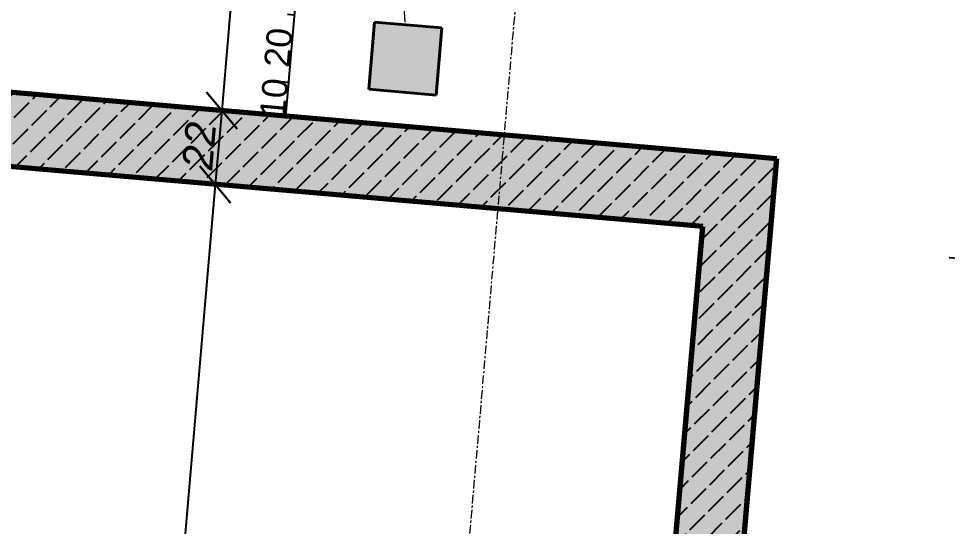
# Model space of a CAD drawing. Header units: millimetres. Extents: x -9331 to 290327, y -149899 to 15728.
# Drawn here: x 125220.6 to 125495.9, y -45062 to -44911.6 of the extents above; entities that cross this region are included whole.
import ezdxf

# ---------------------------------------------------------------- set-up
doc = ezdxf.new("R2010")
doc.units = ezdxf.units.MM
doc.header["$LTSCALE"] = 2
doc.linetypes.add('Grid Line', pattern=[2.2225, 1.27, -0.3175, 0.3175, -0.3175])
doc.linetypes.add('KAV_BETON_OLE', pattern=[0.36, 0.25, -0.11])
for name, color, linetype, lineweight in [('ENG-Beton Nifsak', 6, 'Continuous', 50), ('ENG-Beton Ole', 3, 'Continuous', 25), ('ENG-Hatch', 9, 'Continuous', 50), ('ENG_Dim', 2, 'Continuous', 9), ('ENG_Grid', 11, 'Continuous', 9), ('M-HVAC-DUCT-IDEN', 70, 'Continuous', 9), ('M-HVAC-DUCT-OTLN', 70, 'Continuous', 18)]:
    doc.layers.add(name, color=color, linetype=linetype, lineweight=lineweight)
doc.styles.add('Arial_2', font='arial.ttf', dxfattribs={"height": 7.5})
doc.styles.add('Arial_I', font='ariali.ttf', dxfattribs={"height": 9})
doc.dimstyles.new('1_5', dxfattribs={"dimscale": 30.48, "dimtxt": 7.651945, "dimasz": 0, "dimexe": 0.065617, "dimexo": 0.0625, "dimgap": 0, "dimtad": 1, "dimdec": 0, "dimzin": 0, "dimdsep": 46, "dimtxsty": 'Arial_2', "dimblk1": 'NONE', "dimblk2": 'NONE', "dimsah": 1, "dimcen": 0.09, "dimdle": 0.065617, "dimazin": 0, "dimtfac": 1, "dimtdec": 4, "dimtix": 1, "dimtmove": 0, "dimatfit": 3, "dimfxl": 0.00164, "dimfxlon": 1, "dimtvp": 1, "dimtolj": 1, "dimtzin": 0, "dimarcsym": 2})
doc.dimstyles.new('Achbert_-_2_5mm_Arial', dxfattribs={"dimscale": 30.48, "dimtxt": 12.753242, "dimasz": 0.328084, "dimexe": 0.393701, "dimexo": 0.0625, "dimgap": 0.04101, "dimtad": 1, "dimdec": 0, "dimzin": 0, "dimdsep": 46, "dimtxsty": 'Arial_I', "dimblk1": 'OBLIQUE', "dimblk2": 'OBLIQUE', "dimsah": 1, "dimcen": 0.09, "dimazin": 0, "dimtfac": 1, "dimtdec": 4, "dimtix": 1, "dimtmove": 0, "dimatfit": 3, "dimfxl": 0.393701, "dimfxlon": 1, "dimtvp": 1, "dimtolj": 1, "dimtzin": 0, "dimarcsym": 2})
doc.dimstyles.new('Achbert_-_2_5mm_Arial_1', dxfattribs={"dimscale": 30.48, "dimtxt": 12.753242, "dimasz": 0.328084, "dimexe": 0.393701, "dimexo": 0.0625, "dimgap": 0.04101, "dimtad": 1, "dimdec": 0, "dimzin": 0, "dimdsep": 46, "dimtxsty": 'Arial_I', "dimblk1": 'OBLIQUE', "dimblk2": 'OBLIQUE', "dimsah": 1, "dimcen": 0.09, "dimazin": 0, "dimtfac": 1, "dimtdec": 4, "dimtix": 1, "dimtmove": 2, "dimatfit": 3, "dimfxl": 0.393701, "dimfxlon": 1, "dimtvp": 1, "dimtolj": 1, "dimtzin": 0, "dimarcsym": 2})
pattern_1 = [(45, (127383.701, -45955.7077), (0.34224, 7.8404), [6.271, -1.524])]

# ---------------------------------------------------------------- blocks, each defined once
blk = doc.blocks.new('BZL-O-20251021_rvt-1-02')
at = {"layer": 'M-HVAC-DUCT-OTLN', "transparency": 33554685}
blk.add_hatch(color=150, dxfattribs=at).paths.add_polyline_path([(-2222.11, 1134.95), (-2242.04, 1136.68), (-2243.76, 1116.75), (-2223.84, 1115.03)])
at = {"layer": 'M-HVAC-DUCT-IDEN'}
blk.add_line((-2232.94, 1136.68), (-2240.45, 1231.55), dxfattribs=at)
at = {"layer": 'M-HVAC-DUCT-OTLN', "color": 250, "lineweight": 35}
for p, q in [((-2243.76, 1116.75), (-2242.04, 1136.68)), ((-2242.04, 1136.68), (-2222.11, 1134.95)), ((-2222.11, 1134.95), (-2223.84, 1115.03)), ((-2223.84, 1115.03), (-2243.76, 1116.75))]:
    blk.add_line(p, q, dxfattribs=at)
at = {"layer": 'M-HVAC-DUCT-OTLN', "color": 160, "lineweight": 35}
for p, q in [((-2242.04, 1136.68), (-2243.76, 1116.75)), ((-2222.11, 1134.95), (-2242.04, 1136.68)), ((-2223.84, 1115.03), (-2222.11, 1134.95)), ((-2243.76, 1116.75), (-2223.84, 1115.03))]:
    blk.add_line(p, q, dxfattribs=at)
blk = doc.blocks.new('_Oblique')
at = {"color": 0, "linetype": 'ByBlock', "lineweight": -2}
blk.add_line((-0.5, -0.5), (0.5, 0.5), dxfattribs=at)
blk = doc.blocks.new('*D6444')
at = {"layer": 'DEFPOINTS', "color": 0, "transparency": 16777216}
for p in [(125348.11, -44300.12), (125280.81, -44938.79), (125292.76, -44939.82)]:
    blk.add_point(p, dxfattribs=at)
at = {"layer": 'ENG_Dim', "color": 0, "lineweight": -2, "transparency": 16777216}
for p, q in [((125346.21, -44299.95), (125324.2, -44298.05)), ((125336.16, -44299.08), (125280.81, -44938.79)), ((125290.87, -44939.66), (125268.85, -44937.75))]:
    blk.add_line(p, q, dxfattribs=at)
at = {"layer": 'ENG_Dim', "color": 0, "lineweight": -2, "transparency": 16777216, "xscale": 9.999999999999998, "yscale": 9.999999999999998, "zscale": 9.999999999999998}
for p, rotation in [((125336.16, -44299.08), 85.05507367379377), ((125280.81, -44938.79), 265.0550736737938)]:
    blk.add_blockref('_Oblique', p, dxfattribs=dict(at, rotation=rotation))
at = {"layer": 'ENG_Dim', "color": 0, "transparency": 16777216, "insert": (125302.66, -44618.43), "char_height": 9, "width": 34.6103, "attachment_point": 5, "rotation": 85.0551, "style": 'Arial_I'}
blk.add_mtext('\\A1;642', dxfattribs=at)
blk = doc.blocks.new('*D6445')
at = {"layer": 'DEFPOINTS', "color": 0, "transparency": 16777216}
for p in [(125292.76, -44939.82), (125278.91, -44960.7), (125290.87, -44961.74)]:
    blk.add_point(p, dxfattribs=at)
at = {"layer": 'ENG_Dim', "color": 0, "lineweight": -2, "transparency": 16777216}
for p, q in [((125290.87, -44939.66), (125268.85, -44937.75)), ((125280.81, -44938.79), (125278.91, -44960.7)), ((125288.97, -44961.57), (125266.96, -44959.67))]:
    blk.add_line(p, q, dxfattribs=at)
at = {"layer": 'ENG_Dim', "color": 0, "lineweight": -2, "transparency": 16777216, "xscale": 9.999999999999998, "yscale": 9.999999999999998, "zscale": 9.999999999999998}
for p, rotation in [((125280.81, -44938.79), 85.05507367379377), ((125278.91, -44960.7), 265.0550736737938)]:
    blk.add_blockref('_Oblique', p, dxfattribs=dict(at, rotation=rotation))
at = {"layer": 'ENG_Dim', "color": 0, "transparency": 16777216, "insert": (125274.11, -44949.25), "char_height": 9, "width": 23.0736, "attachment_point": 5, "rotation": 85.0551, "style": 'Arial_I'}
blk.add_mtext('\\A1;22', dxfattribs=at)
blk = doc.blocks.new('*D6446')
at = {"layer": 'DEFPOINTS', "color": 0, "transparency": 16777216}
for p in [(125290.87, -44961.74), (125242.66, -45240.54), (125254.61, -45241.57)]:
    blk.add_point(p, dxfattribs=at)
at = {"layer": 'ENG_Dim', "color": 0, "lineweight": -2, "transparency": 16777216}
for p, q in [((125278.91, -44960.7), (125254.61, -45241.57)), ((125288.97, -44961.57), (125266.96, -44959.67)), ((125244.56, -45240.7), (125266.57, -45242.6))]:
    blk.add_line(p, q, dxfattribs=at)
at = {"layer": 'ENG_Dim', "color": 0, "lineweight": -2, "transparency": 16777216, "xscale": 9.999999999999998, "yscale": 9.999999999999998, "zscale": 9.999999999999998}
for p, rotation in [((125278.91, -44960.7), 85.05507367379377), ((125254.61, -45241.57), 265.0550736737938)]:
    blk.add_blockref('_Oblique', p, dxfattribs=dict(at, rotation=rotation))
at = {"layer": 'ENG_Dim', "color": 0, "transparency": 16777216, "insert": (125260.94, -45100.63), "char_height": 9, "width": 34.6103, "attachment_point": 5, "rotation": 85.0551, "style": 'Arial_I'}
blk.add_mtext('\\A1;282', dxfattribs=at)
blk = doc.blocks.new('*D6472')
at = {"layer": 'DEFPOINTS', "color": 0, "transparency": 16777216}
for p in [(125520.35, -44984.52), (125483.4, -45272.41), (125495.35, -45273.44)]:
    blk.add_point(p, dxfattribs=at)
at = {"layer": 'ENG_Dim', "color": 0, "lineweight": -2, "transparency": 16777216}
for p, q in [((125508.39, -44983.49), (125483.4, -45272.41)), ((125518.45, -44984.36), (125496.44, -44982.45)), ((125493.45, -45273.28), (125471.44, -45271.37))]:
    blk.add_line(p, q, dxfattribs=at)
at = {"layer": 'ENG_Dim', "color": 0, "lineweight": -2, "transparency": 16777216, "xscale": 9.999999999999998, "yscale": 9.999999999999998, "zscale": 9.999999999999998}
for p, rotation in [((125508.39, -44983.49), 85.05507367379377), ((125483.4, -45272.41), 265.0550736737938)]:
    blk.add_blockref('_Oblique', p, dxfattribs=dict(at, rotation=rotation))
at = {"layer": 'ENG_Dim', "color": 0, "transparency": 16777216, "insert": (125491.85, -45208.86), "char_height": 9, "width": 34.6103, "attachment_point": 1, "rotation": 85.0551, "line_spacing_factor": 0.941778, "style": 'Arial_I'}
blk.add_mtext('\\A1;290', dxfattribs=at)
blk = doc.blocks.new('*D7200')
at = {"layer": 'DEFPOINTS', "color": 0, "transparency": 16777216}
for p in [(125302.35, -44910.54), (125300.57, -44930.46), (125300.62, -44930.46)]:
    blk.add_point(p, dxfattribs=at)
at = {"layer": 'ENG_Dim', "color": 0, "lineweight": -2, "transparency": 16777216}
for p, q in [((125302.47, -44908.54), (125300.4, -44932.45)), ((125302.3, -44910.53), (125300.3, -44910.36)), ((125300.57, -44930.46), (125298.58, -44930.29))]:
    blk.add_line(p, q, dxfattribs=at)
at = {"layer": 'ENG_Dim', "color": 0, "transparency": 16777216, "insert": (125297.62, -44920.17), "char_height": 7.5, "width": 13.8441, "attachment_point": 5, "rotation": 85.0551, "style": 'Arial_2'}
blk.add_mtext('\\A1;20', dxfattribs=at)
blk = doc.blocks.new('_None')
blk = doc.blocks.new('*D7201')
at = {"layer": 'DEFPOINTS', "color": 0, "transparency": 16777216}
for p in [(125300.62, -44930.46), (125299.66, -44940.42), (125299.71, -44940.42)]:
    blk.add_point(p, dxfattribs=at)
at = {"layer": 'ENG_Dim', "color": 0, "lineweight": -2, "transparency": 16777216}
for p, q in [((125300.57, -44930.46), (125298.58, -44930.29)), ((125300.57, -44930.46), (125299.71, -44940.42)), ((125299.71, -44940.42), (125301.7, -44940.59))]:
    blk.add_line(p, q, dxfattribs=at)
at = {"layer": 'ENG_Dim', "color": 0, "transparency": 16777216, "insert": (125296.33, -44935.11), "char_height": 7.5, "width": 13.8441, "attachment_point": 5, "rotation": 85.0551, "style": 'Arial_2'}
blk.add_mtext('\\A1;10', dxfattribs=at)

msp = doc.modelspace()

# ---------------------------------------------------------------- hatches: boundary and pattern name
at = {"layer": 'ENG-Beton Ole', "linetype": 'KAV_BETON_OLE'}
h = msp.add_hatch(dxfattribs=at)
h.set_pattern_fill('FP_1', color=8, style=0, pattern_type=2)
h.set_pattern_definition(pattern_1)
h.paths.add_polyline_path([(125423.39, -44973.2), (125425.29, -44951.29), (124897.26, -44905.6), (124895.36, -44927.52), (125224.98, -44956.04)])
h = msp.add_hatch(dxfattribs=at)
h.set_pattern_fill('FP_1', color=8, style=0, pattern_type=2)
h.set_pattern_definition(pattern_1)
h.paths.add_polyline_path([(125416.34, -45286.68), (125445.21, -44953.01), (125425.29, -44951.29), (125396.42, -45284.96)])
at = {"layer": 'ENG-Hatch', "lineweight": 25, "transparency": 33554560}
msp.add_hatch(color=256, dxfattribs=at).paths.add_polyline_path([(125423.39, -44973.2), (125425.29, -44951.29), (124901.24, -44905.95), (124899.35, -44927.86), (125224.98, -44956.04)])
h = msp.add_hatch(color=256, dxfattribs=at)
h.paths.add_polyline_path([(125402.55, -45446.09), (125404.58, -45422.67), (125384.65, -45420.95), (125382.63, -45444.36)])
h.paths.add_polyline_path([(125414.06, -45313.08), (125445.21, -44953.01), (125425.29, -44951.29), (125394.13, -45311.36)])

# ---------------------------------------------------------------- linework, layer by layer
at = {"layer": 'ENG-Beton Nifsak', "color": 90, "lineweight": 70}
for p, q in [((124847.45, -44901.29), (125425.29, -44951.29)), ((125423.39, -44973.2), (124899.35, -44927.86)), ((125425.29, -44951.29), (125445.21, -44953.01)), ((125445.21, -44953.01), (125416.34, -45286.68)), ((125399.09, -45254.07), (125423.39, -44973.2))]:
    msp.add_line(p, q, dxfattribs=at)
at = {"layer": 'ENG-Beton Ole', "color": 251, "linetype": 'KAV_BETON_OLE', "lineweight": 35}
for p, q in [((124847.45, -44901.29), (125445.21, -44953.01)), ((125425.29, -44951.29), (124847.45, -44901.29)), ((125423.39, -44973.2), (124895.36, -44927.52)), ((124899.35, -44927.86), (125423.39, -44973.2)), ((125445.21, -44953.01), (125425.29, -44951.29)), ((125425.29, -44951.29), (125445.21, -44953.01)), ((125416.34, -45286.68), (125445.21, -44953.01)), ((125445.21, -44953.01), (125425.18, -45184.58)), ((125405.25, -45182.86), (125423.39, -44973.2)), ((125423.39, -44973.2), (125406.97, -45162.93))]:
    msp.add_line(p, q, dxfattribs=at)
at = {"layer": 'ENG-Beton Ole', "color": 53, "linetype": 'KAV_BETON_OLE', "lineweight": 35}
for p, q in [((125425.29, -44951.29), (124847.45, -44901.29)), ((124895.36, -44927.52), (125423.39, -44973.2)), ((125426.9, -45164.66), (125445.21, -44953.01)), ((125423.39, -44973.2), (125397.37, -45274))]:
    msp.add_line(p, q, dxfattribs=at)
at = {"layer": 'ENG_Grid', "linetype": 'Grid Line'}
msp.add_line((125439.58, -44078.43), (125119.02, -47783.4), dxfattribs=at)

# ---------------------------------------------------------------- block references
at = {"lineweight": 5}
msp.add_blockref('BZL-O-20251021_rvt-1-02', (127568.17, -46049.27), dxfattribs=at)

# ---------------------------------------------------------------- dimensions: what is measured, and where the dimension line sits
at = {"layer": 'ENG_Dim'}
for base, p1, p2, dimstyle, override, picture, middle in [((125280.81, -44938.79), (125348.11, -44300.12), (125292.76, -44939.82), 'Achbert_-_2_5mm_Arial', {"dimpost": '<>', "dimfxl": 642.093768}, '*D6444', (125302.66, -44618.43)), ((125300.57, -44930.46), (125302.35, -44910.54), (125300.62, -44930.46), '1_5', {"dimpost": '<>', "dimfxl": 20}, '*D7200', (125297.62, -44920.17)), ((125299.71, -44940.42), (125300.62, -44930.46), (125299.66, -44940.42), '1_5', {"dimpost": '<>', "dimfxl": 10.0005}, '*D7201', (125296.33, -44935.11)), ((125278.91, -44960.7), (125292.76, -44939.82), (125290.87, -44961.74), 'Achbert_-_2_5mm_Arial', {"dimpost": '<>', "dimfxl": 22}, '*D6445', (125274.11, -44949.25)), ((125254.61, -45241.57), (125290.87, -44961.74), (125242.66, -45240.54), 'Achbert_-_2_5mm_Arial', {"dimpost": '<>', "dimfxl": 282.934514}, '*D6446', (125260.94, -45100.63))]:
    dim = msp.add_linear_dim(base=base, p1=p1, p2=p2, angle=85.0551, dimstyle=dimstyle, override=override, dxfattribs=at)
    dim.commit()
    dim.dimension.update_dxf_attribs({"geometry": picture, "text_midpoint": middle})
dim = msp.add_linear_dim(base=(125483.4, -45272.41), p1=(125520.35, -44984.52), p2=(125495.35, -45273.44), angle=85.0551, dimstyle='Achbert_-_2_5mm_Arial_1', override={"dimpost": '<>', "dimfxl": 290}, dxfattribs=at)
dim.commit()
dim.dimension.update_dxf_attribs({"geometry": '*D6472', "text_midpoint": (125499.32, -45192.14), "dimtype": 160, "text_rotation": 85.0551})

doc.saveas('drawing.dxf')
